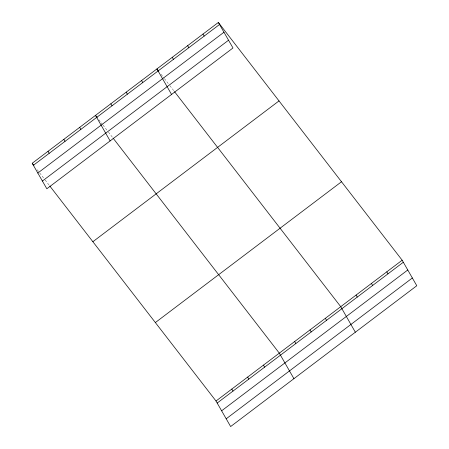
<?xml version="1.0" encoding="UTF-8"?>
<svg xmlns="http://www.w3.org/2000/svg" width="449" height="449" viewBox="0 0 449 449"><rect width="100%" height="100%" fill="white"/><g stroke="black" fill="none" stroke-linecap="round" stroke-linejoin="round"><path stroke-width="0.34" stroke-dasharray="2.25 1.68" d="M161.118 74.326L164.042 78.115M164.463 78.659L168.644 84.07M169.902 85.692L174.083 91.102M98.847 119.715L102.613 124.586M103.034 125.125L107.216 130.536M108.473 132.158L112.654 137.568M37.233 169.756L39.327 172.461M39.742 173L43.923 178.41M45.181 180.032L49.362 185.448"/><path stroke-width="0.67" d="M218.36 22.45L232.986 47.981L46.836 188.788L32.21 163.262L218.36 22.45L402.164 260.212L416.79 285.738L230.64 426.55L216.014 401.019L49.783 185.987M33.378 165.294L219.527 24.482M37.817 173.045L223.967 32.238M42.391 181.037L228.541 40.225M92.87 241.719L279.02 100.913M155.36 322.562L341.509 181.75M216.014 401.019L402.164 260.212M217.181 403.05L403.331 262.238M221.621 410.807L407.771 269.995M226.195 418.794L412.345 277.987M158.604 71.082L156.931 68.916L171.552 94.447M174.504 91.647L340.735 306.678L355.355 332.209M97.175 117.548L95.502 115.387L110.123 140.913M113.075 138.112L279.306 353.144L293.927 378.675M32.21 163.262L33.888 165.423M386.808 271.825L387.97 273.856M371.452 283.442L372.614 285.474M356.096 295.06L357.258 297.092M203.004 34.068L204.166 36.1M187.648 45.686L188.81 47.717M325.379 318.296L326.541 320.322M172.293 57.298L173.454 59.33M310.023 329.908L311.185 331.94M294.667 341.526L295.829 343.558M141.575 80.534L142.737 82.565M126.22 92.152L127.381 94.183M263.484 365.116L264.646 367.142M110.858 103.77L112.026 105.801M247.663 377.081L248.825 379.113M231.841 389.053L233.003 391.085M79.681 127.353L80.842 129.385M63.859 139.325L65.021 141.351M48.037 151.291L49.199 153.322"/></g></svg>
